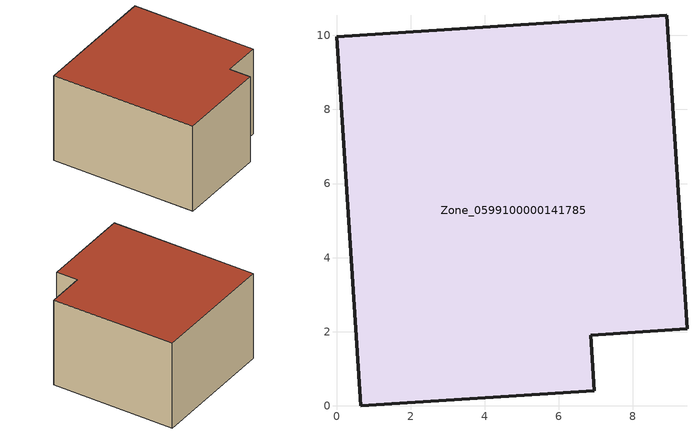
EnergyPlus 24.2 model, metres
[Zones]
Zone_0599100000141785
 floor ground (C_G): 6.87,1.91 6.96,0.41 0.66,0 0,9.96 8.92,10.54 9.46,2.07 z0
 wall outside (C_F): 0,9.96 0.66,0 6.96,0.41 6.87,1.91 9.46,2.07 8.92,10.54 0,9.96 z0:6.15
 roof outside (C_R): 9.46,2.07 8.92,10.54 0,9.96 0.66,0 6.96,0.41 6.87,1.91 z6.15
[BUILDING]
Pand.0599100000141785: North Axis=0; Terrain=City; Loads Convergence Tolerance Value=0.04; Temperature Convergence Tolerance Value=0.4; Solar Distribution=FullExterior; Maximum Number of Warmup Days=25; Minimum Number of Warmup Days=1
[Site:Location]
Rotterdam.The.Hague.AP_ZH_NLD Design_Conditions: Latitude=51.96; Longitude=4.45; Time Zone=1; Elevation=-4.5
[SITE:GROUNDTEMPERATURE:BUILDINGSURFACE]
18, 18, 18, 18, 18, 18, 18, 18, 18, 18, 18, 18
[MATERIAL] Thermal Absorptance=0.9; Solar Absorptance=0.7; Visible Absorptance=0.7
Name | Roughness | Thickness | Conductivity | Density | Specific Heat
G.TC.1946-1964 | MediumSmooth | 0.15 | 1 | 540 | 1210
F.TC.1946-1964 | Rough | 0.3 | 0.857143 | 1920 | 840
R.TC.1946-1964 | MediumRough | 0.2 | 0.235294 | 1500 | 1000
[CONSTRUCTION]
C_G: G.TC.1946-1964
C_F: F.TC.1946-1964
C_R: R.TC.1946-1964
[ZONE]
Zone_0599100000141785: Type=1; Multiplier=1; Ceiling Height=Autocalculate; Volume=Autocalculate; Floor Area=autocalculate; Part of Total Floor Area=Yes
[ZONEINFILTRATION:DESIGNFLOWRATE]
Infil_Zone_0599100000141785: Zone or ZoneList or Space or SpaceList=Zone_0599100000141785; Schedule=AlwaysOn; Design Flow Rate Calculation Method=Flow/Area; Flow Rate per Floor Area=0.003; Constant Term Coefficient=1; Temperature Term Coefficient=0; Velocity Term Coefficient=0; Velocity Squared Term Coefficient=0
[HVACTEMPLATE:ZONE:IDEALLOADSAIRSYSTEM]
Zone_0599100000141785: Maximum Heating Supply Air Temperature=50; Minimum Cooling Supply Air Temperature=13; Maximum Heating Supply Air Humidity Ratio=0.0156; Minimum Cooling Supply Air Humidity Ratio=0.0077; Heating Limit=NoLimit; Cooling Limit=NoLimit; Dehumidification Control Type=ConstantSensibleHeatRatio; Cooling Sensible Heat Ratio=0.7; Dehumidification Setpoint=60; Humidification Control Type=None; Humidification Setpoint=30; Outdoor Air Method=None; Outdoor Air Flow Rate per Person=0.00944; Outdoor Air Flow Rate per Zone Floor Area=0; Outdoor Air Flow Rate per Zone=0; Demand Controlled Ventilation Type=None; Outdoor Air Economizer Type=NoEconomizer; Heat Recovery Type=None; Sensible Heat Recovery Effectiveness=0.7; Latent Heat Recovery Effectiveness=0.65
[ZONECONTROL:THERMOSTAT]
ThermostatControl_Zone_0599100000141785: Zone or ZoneList=Zone_0599100000141785; Control Type Schedule=DualSetpointControlType; Control 1=Thermostat_Zone_0599100000141785; Temperature Difference Between Cutout And Setpoint=0
[THERMOSTATSETPOINT:DUALSETPOINT]
Thermostat_Zone_0599100000141785: Heating Setpoint Temperature Schedule=HeatingSetpoint_Zone_0599100000141785; Cooling Setpoint Temperature Schedule=CoolingSetpoint_Zone_0599100000141785
[SCHEDULE:COMPACT]
HeatingSetpoint_Zone_0599100000141785: Through: 12/31, For: AllDays, Until: 24:00, 21
CoolingSetpoint_Zone_0599100000141785: Through: 12/31, For: AllDays, Until: 24:00, 24
DualSetpointControlType: Through: 12/31, For: AllDays, Until: 24:00, 4
AlwaysOn: Through: 12/31, For: AllDays, Until: 24:00, 1
